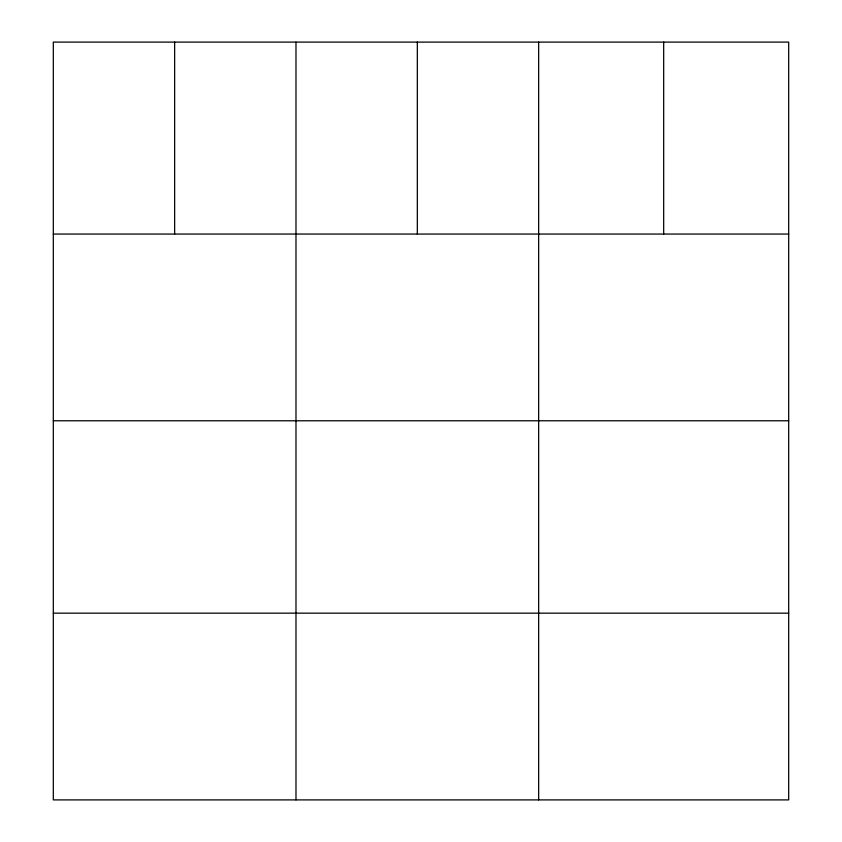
<?xml version="1.0" encoding="UTF-8"?>
<svg xmlns="http://www.w3.org/2000/svg" width="842" height="842" viewBox="0 0 842 842"><rect width="100%" height="100%" fill="white"/><g stroke="black" fill="none" stroke-linecap="round" stroke-linejoin="round"><path stroke-width="1.26" d="M788.691 234.055L788.691 799.9L53.309 799.9L53.309 42.1L788.691 42.1L788.691 234.055L53.309 234.055M53.309 420.779L788.691 420.779M53.309 613.165L788.691 613.165M663.675 42.1L663.675 234.055M538.659 42.1L538.659 799.9M417.327 42.1L417.327 234.055M295.984 42.1L295.984 799.9M174.641 42.1L174.641 234.055"/></g></svg>
